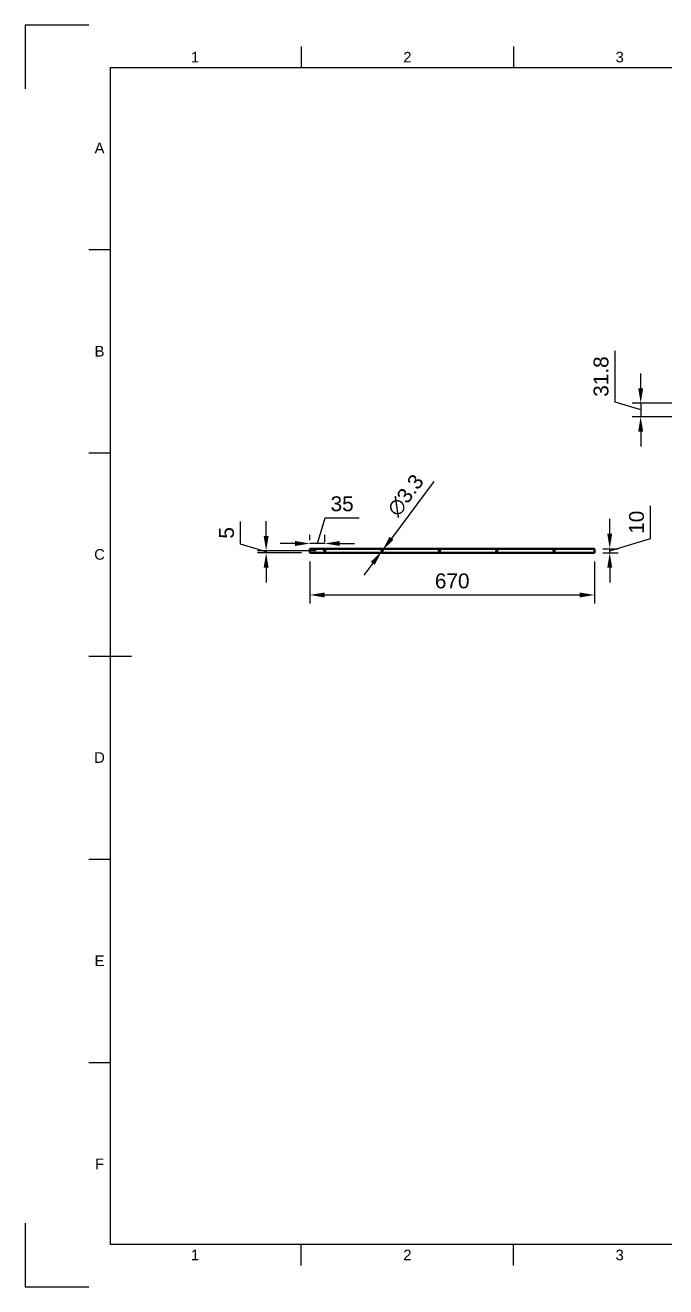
# Model space of a CAD drawing. Header units: millimetres. Extents: x 0 to 420, y 0 to 297.
# Drawn here: x 0 to 150.8, y 0 to 297 of the extents above; entities that cross this region are included whole.
import ezdxf
from ezdxf.enums import TextEntityAlignment as Align

# ---------------------------------------------------------------- set-up
doc = ezdxf.new("R2010")
doc.units = ezdxf.units.MM
doc.header["$LTSCALE"] = 0.75
for name, color, linetype, lineweight in [('Border', 7, 'Continuous', 25), ('Dimensions', 7, 'Continuous', 25), ('Visible', 7, 'Continuous', 50)]:
    doc.layers.add(name, color=color, linetype=linetype, lineweight=lineweight)
doc.styles.add('FusionTitle', font='arial.ttf')
doc.styles.get("Standard").update_dxf_attribs({"font": 'arial.ttf'})
doc.dimstyles.new('ISO-25', dxfattribs={"dimtxt": 3.5, "dimasz": 3.5, "dimexe": 2, "dimexo": 2, "dimgap": 1.5, "dimtad": 1, "dimzin": 12, "dimdsep": 46, "dimtxsty": 'Standard', "dimcen": 0, "dimclrd": 256, "dimclre": 256, "dimclrt": 256, "dimazin": 3, "dimtp": 0.1, "dimtm": 0.1, "dimtfac": 0.714, "dimtmove": 1, "dimatfit": 3, "dimfxl": 1, "dimtzin": 12, "dimarcsym": 0})

# ---------------------------------------------------------------- blocks, each defined once
blk = doc.blocks.new('ISO_A3_SHEET')
at = {"layer": 'Border'}
for p, q in [((65, 292), (65, 287)), ((115, 292), (115, 287)), ((410, 287), (20, 287)), ((20, 287), (20, 10)), ((15, 244.16666), (20, 244.16666)), ((15, 196.33333), (20, 196.33333)), ((15, 148.5), (25, 148.5)), ((15, 100.66667), (20, 100.66667)), ((15, 52.83334), (20, 52.83334)), ((20, 10), (410, 10)), ((65, 5), (65, 10)), ((115, 5), (115, 10))]:
    blk.add_line(p, q, dxfattribs=at)
at = {"layer": 'Defpoints'}
for p, q in [((15, 297), (0, 297)), ((0, 297), (0, 282)), ((0, 15), (0, 0)), ((0, 0), (15, 0))]:
    blk.add_line(p, q, dxfattribs=at)
at = {"layer": 'Border', "style": 'FusionTitle'}
for s, p in [('1', (40, 289.5)), ('2', (90, 289.5)), ('3', (140, 289.5)), ('A', (17.5, 268.08333)), ('B', (17.5, 220.25)), ('C', (17.5, 172.41667)), ('D', (17.5, 124.58334)), ('E', (17.5, 76.75001)), ('F', (17.5, 28.91668)), ('1', (40, 7.5)), ('2', (90, 7.5)), ('3', (140, 7.5))]:
    blk.add_text(s, height=2.5, dxfattribs=at).set_placement(p, align=Align.MIDDLE)
blk = doc.blocks.new('*D53')
at = {"layer": 'Defpoints', "color": 0, "transparency": 16777216}
for p in [(67.052948, 172.767729), (134.052948, 172.767729), (134.052948, 162.868234)]:
    blk.add_point(p, dxfattribs=at)
at = {"layer": 'Dimensions', "lineweight": -2, "transparency": 16777216}
for p, q in [((67.052948, 170.767729), (67.052948, 160.868234)), ((134.052948, 170.767729), (134.052948, 160.868234)), ((70.552948, 162.868234), (130.552948, 162.868234))]:
    blk.add_line(p, q, dxfattribs=at)
at = {"layer": 'Dimensions', "transparency": 16777216}
for points in [[(70.552948, 163.451568), (70.552948, 162.284901), (67.052948, 162.868234)], [(130.552948, 163.451568), (130.552948, 162.284901), (134.052948, 162.868234)]]:
    blk.add_solid(points, dxfattribs=at)
at = {"layer": 'Dimensions', "transparency": 16777216, "insert": (100.552948, 166.15524), "char_height": 3.5, "attachment_point": 5}
blk.add_mtext('670', dxfattribs=at)
blk = doc.blocks.new('*D54')
at = {"layer": 'Defpoints', "color": 0, "transparency": 16777216}
for p in [(134.052948, 173.767729), (134.052948, 172.767729), (137.652388, 173.767729)]:
    blk.add_point(p, dxfattribs=at)
at = {"layer": 'Dimensions', "lineweight": -2, "transparency": 16777216}
for p, q in [((147.263405, 176.151034), (147.263405, 183.823272)), ((137.652388, 177.267729), (137.652388, 180.767729)), ((137.652388, 173.267729), (147.263405, 176.151034)), ((136.052948, 173.767729), (139.652388, 173.767729)), ((136.052948, 172.767729), (139.652388, 172.767729)), ((137.652388, 172.767729), (137.652388, 173.767729)), ((137.652388, 172.767729), (137.652388, 173.767729)), ((137.652388, 169.267729), (137.652388, 165.767729))]:
    blk.add_line(p, q, dxfattribs=at)
at = {"layer": 'Dimensions', "transparency": 16777216}
for points in [[(137.069055, 177.267729), (138.235722, 177.267729), (137.652388, 173.767729)], [(137.069055, 169.267729), (138.235722, 169.267729), (137.652388, 172.767729)]]:
    blk.add_solid(points, dxfattribs=at)
at = {"layer": 'Dimensions', "transparency": 16777216, "insert": (143.976399, 179.987153), "char_height": 3.5, "attachment_point": 5, "rotation": 90}
blk.add_mtext('10', dxfattribs=at)
blk = doc.blocks.new('*D82')
at = {"layer": 'Defpoints', "color": 0, "transparency": 16777216}
for p in [(191.810423, 208.02007), (144.938534, 204.84007), (191.810423, 204.84007)]:
    blk.add_point(p, dxfattribs=at)
at = {"layer": 'Dimensions', "lineweight": -2, "transparency": 16777216}
for p, q in [((138.900334, 208.24153), (138.900334, 220.33771)), ((144.938534, 211.52007), (144.938534, 215.02007)), ((144.938534, 206.43007), (138.900334, 208.24153)), ((189.810423, 208.02007), (142.938534, 208.02007)), ((144.938534, 208.02007), (144.938534, 204.84007)), ((144.938534, 208.02007), (144.938534, 204.84007)), ((189.810423, 204.84007), (142.938534, 204.84007)), ((144.938534, 201.34007), (144.938534, 197.84007))]:
    blk.add_line(p, q, dxfattribs=at)
at = {"layer": 'Dimensions', "transparency": 16777216}
for points in [[(144.3552, 211.52007), (145.521867, 211.52007), (144.938534, 208.02007)], [(144.3552, 201.34007), (145.521867, 201.34007), (144.938534, 204.84007)]]:
    blk.add_solid(points, dxfattribs=at)
at = {"layer": 'Dimensions', "transparency": 16777216, "insert": (135.612135, 214.28962), "char_height": 3.5, "attachment_point": 5, "rotation": 90}
blk.add_mtext('31.8', dxfattribs=at)
blk = doc.blocks.new('*D83')
at = {"layer": 'Defpoints', "color": 0, "transparency": 16777216}
for p in [(67.052948, 174.987711), (67.052948, 173.767729), (70.552948, 173.267729)]:
    blk.add_point(p, dxfattribs=at)
at = {"layer": 'Dimensions', "lineweight": -2, "transparency": 16777216}
for p, q in [((68.802948, 174.987711), (70.614407, 181.02591)), ((70.614407, 181.02591), (78.651925, 181.02591)), ((67.052948, 175.767729), (67.052948, 176.987711)), ((70.552948, 175.267729), (70.552948, 176.987711)), ((63.552948, 174.987711), (60.052948, 174.987711)), ((70.552948, 174.987711), (67.052948, 174.987711)), ((70.552948, 174.987711), (67.052948, 174.987711)), ((74.052948, 174.987711), (77.552948, 174.987711))]:
    blk.add_line(p, q, dxfattribs=at)
at = {"layer": 'Dimensions', "transparency": 16777216}
for points in [[(63.552948, 175.571044), (63.552948, 174.404377), (67.052948, 174.987711)], [(74.052948, 175.571044), (74.052948, 174.404377), (70.552948, 174.987711)]]:
    blk.add_solid(points, dxfattribs=at)
at = {"layer": 'Dimensions', "transparency": 16777216, "insert": (74.633166, 184.314109), "char_height": 3.5, "attachment_point": 5}
blk.add_mtext('35', dxfattribs=at)
blk = doc.blocks.new('*D84')
at = {"layer": 'Defpoints', "color": 0, "transparency": 16777216}
for p in [(56.73506, 172.767729), (67.052948, 172.767729), (70.552948, 173.267729)]:
    blk.add_point(p, dxfattribs=at)
at = {"layer": 'Dimensions', "lineweight": -2, "transparency": 16777216}
for p, q in [((50.705216, 174.826682), (50.705216, 180.147283)), ((56.73506, 176.767729), (56.73506, 180.267729)), ((56.73506, 173.017729), (50.705216, 174.826682)), ((68.552948, 173.267729), (54.73506, 173.267729)), ((65.052948, 172.767729), (54.73506, 172.767729)), ((56.73506, 173.267729), (56.73506, 172.767729)), ((56.73506, 173.267729), (56.73506, 172.767729)), ((56.73506, 169.267729), (56.73506, 165.767729))]:
    blk.add_line(p, q, dxfattribs=at)
at = {"layer": 'Dimensions', "transparency": 16777216}
for points in [[(56.151726, 176.767729), (57.318393, 176.767729), (56.73506, 173.267729)], [(56.151726, 169.267729), (57.318393, 169.267729), (56.73506, 172.767729)]]:
    blk.add_solid(points, dxfattribs=at)
at = {"layer": 'Dimensions', "transparency": 16777216, "insert": (47.425373, 177.486982), "char_height": 3.5, "attachment_point": 5, "rotation": 90}
blk.add_mtext('5', dxfattribs=at)
blk = doc.blocks.new('*D85')
at = {"layer": 'Defpoints', "color": 0, "transparency": 16777216}
for p in [(83.954061, 173.135644), (84.151834, 173.399815)]:
    blk.add_point(p, dxfattribs=at)
at = {"layer": 'Dimensions', "lineweight": -2, "transparency": 16777216}
for p, q in [((96.245974, 189.554302), (86.249422, 176.201622)), ((83.954061, 173.135644), (84.151834, 173.399815)), ((81.856474, 170.333837), (79.758886, 167.532029))]:
    blk.add_line(p, q, dxfattribs=at)
at = {"layer": 'Dimensions', "transparency": 16777216}
for points in [[(85.782454, 176.55122), (86.71639, 175.852024), (84.151834, 173.399815)], [(81.389506, 170.683435), (82.323442, 169.984239), (83.954061, 173.135644)]]:
    blk.add_solid(points, dxfattribs=at)
at = {"layer": 'Dimensions', "transparency": 16777216, "insert": (89.586831, 186.307468), "char_height": 3.5, "attachment_point": 5, "rotation": 53.17942258}
blk.add_mtext('∅3.3', dxfattribs=at)

msp = doc.modelspace()

# ---------------------------------------------------------------- linework, layer by layer
at = {"layer": 'Visible', "extrusion": (0, 1, 0)}
for p, q in [((67.052948, 173.767729, 25.27), (134.052948, 173.767729, 25.27)), ((67.052948, 172.767729, 25.27), (67.052948, 173.767729, 25.27)), ((67.052948, 172.767729, 25.27), (134.052948, 172.767729, 25.27)), ((134.052948, 172.767729, 25.27), (134.052948, 173.767729, 25.27))]:
    msp.add_line(p, q, dxfattribs=at)
at = {"layer": 'Visible', "extrusion": (-2.969e-13, 9e-16, -1)}
for centre in [(-70.552948, 173.267729, -25.27), (-84.052948, 173.267729, -25.27), (-97.552948, 173.267729, -25.27), (-111.052948, 173.267729, -25.27), (-124.552948, 173.267729, -25.27)]:
    msp.add_circle(centre, 0.165, dxfattribs=at)

# ---------------------------------------------------------------- block references
at = {"layer": 'Border'}
msp.add_blockref('ISO_A3_SHEET', (0, 0), dxfattribs=at)

# ---------------------------------------------------------------- dimensions: what is measured, and where the dimension line sits
at = {"layer": 'Dimensions'}
for p1, p2, distance, picture, middle in [((191.810423, 208.02007), (191.810423, 204.84007), -46.871889, '*D82', (135.612135, 209.74153)), ((134.052948, 172.767729), (134.052948, 173.767729), -3.59944, '*D54', (143.976399, 177.651034)), ((67.052948, 172.767729), (134.052948, 172.767729), -9.899495, '*D53', (100.552948, 166.15524))]:
    dim = msp.add_aligned_dim(p1=p1, p2=p2, distance=distance, dimstyle='ISO-25', override={"dimlfac": 10, "dimclrd": 256, "dimclre": 256}, dxfattribs=at)
    dim.commit()
    dim.dimension.update_dxf_attribs({"geometry": picture, "text_midpoint": middle})
dim = msp.add_diameter_dim_2p(p1=(83.954061, 173.135644), p2=(84.151834, 173.399815), dimstyle='ISO-25', override={"dimlfac": 10, "dimclrd": 256, "dimclre": 256}, dxfattribs=at)
dim.commit()
dim.dimension.update_dxf_attribs({"geometry": '*D85', "text_midpoint": (92.296492, 184.278866), "dimtype": 163})
for base, p2, angle, picture, middle in [((67.052948, 174.987711), (67.052948, 173.767729), 180, '*D83', (72.114407, 184.314109)), ((56.73506, 172.767729), (67.052948, 172.767729), 90, '*D84', (47.425373, 176.326682))]:
    dim = msp.add_linear_dim(base=base, p1=(70.552948, 173.267729), p2=p2, angle=angle, dimstyle='ISO-25', override={"dimlfac": 10, "dimclrd": 256, "dimclre": 256}, dxfattribs=at)
    dim.commit()
    dim.dimension.update_dxf_attribs({"geometry": picture, "text_midpoint": middle})

doc.saveas('drawing.dxf')
